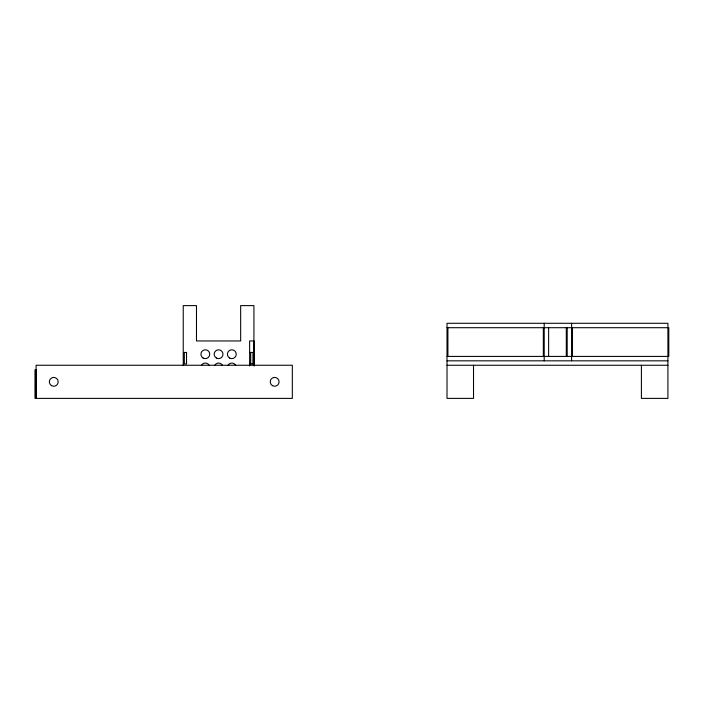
<?xml version="1.0" encoding="UTF-8"?>
<svg xmlns="http://www.w3.org/2000/svg" width="704" height="704" viewBox="0 0 704 704"><rect width="100%" height="100%" fill="white"/><g stroke="black" fill="none" stroke-linecap="round" stroke-linejoin="round"><path stroke-width="1.06" d="M447.014 327.703L668.791 327.703L668.8 356.418L447.014 356.418M249.63 352.44L254.047 352.44M447.014 360.835L667.92 360.835M249.63 363.933L254.047 363.933M447.014 365.253L667.92 365.253M641.406 365.253L641.406 398.394L667.92 398.394L667.92 323.286L447.014 323.286L447.014 398.394L473.519 398.394L473.519 365.253M572.484 327.703L572.484 356.418M571.604 323.286L571.604 360.835M567.186 327.703L567.186 356.418M566.298 327.703L566.298 356.418M548.627 327.703L548.627 356.418M544.21 323.286L544.21 360.835M543.33 327.703L543.33 356.418M447.902 327.703L447.902 356.418M254.047 366.018L254.047 340.956L249.63 340.956L249.63 366.018M253.924 365.64L253.924 305.606L240.662 305.606L240.662 340.956L196.486 340.956L196.486 305.606L183.234 305.606L183.234 365.64M252.947 352.44L252.947 363.933M250.738 352.44L250.738 363.933M36.203 398.394L36.203 369.67L35.209 369.67L35.2 398.394L292.327 398.394L292.327 365.253L36.08 365.253L36.08 398.394M35.314 369.67L35.314 398.394M227.999 365.253A4.418 4.418 0 0 1 235.655 365.253M214.746 365.253A4.418 4.418 0 0 1 222.402 365.253M201.494 365.253A4.418 4.418 0 0 1 209.15 365.253M186.542 352.44L184.334 352.44L184.334 363.933L186.542 363.933L186.542 352.44M229.618 358.037A4.418 4.418 0 0 0 236.245 354.209A4.418 4.418 0 0 0 229.618 350.381A4.418 4.418 0 0 0 229.618 358.037M203.113 358.037A4.418 4.418 0 0 0 209.739 354.209A4.418 4.418 0 0 0 203.113 350.381A4.418 4.418 0 0 0 203.113 358.037M216.366 358.037A4.418 4.418 0 0 0 222.992 354.209A4.418 4.418 0 0 0 216.366 350.381A4.418 4.418 0 0 0 216.366 358.037M272.448 385.651A4.418 4.418 0 0 0 279.074 381.823A4.418 4.418 0 0 0 272.448 377.995A4.418 4.418 0 0 0 272.448 385.651M51.55 385.651A4.418 4.418 0 0 0 58.177 381.823A4.418 4.418 0 0 0 51.55 377.995A4.418 4.418 0 0 0 51.55 385.651"/></g></svg>
